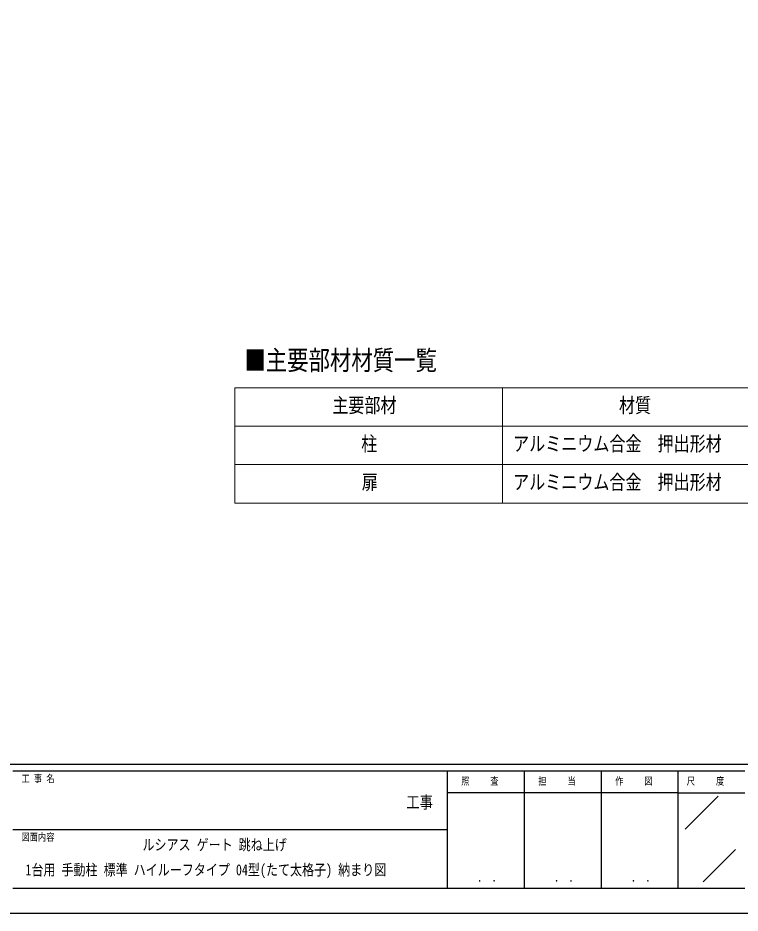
# Model space of a CAD drawing. Units: millimetres, scale not verified. Extents: x -8410 to 8410, y -5940 to 5940.
# Drawn here: x 21 to 4342, y -5940 to -581 of the extents above; entities that cross this region are included whole.
import ezdxf
from ezdxf.enums import TextEntityAlignment as Align

# ---------------------------------------------------------------- set-up
doc = ezdxf.new("R2010")
doc.units = ezdxf.units.MM
doc.header["$LTSCALE"] = 30
doc.layers.add('0-1_TABLE1', color=7, linetype='Continuous', lineweight=18)
doc.layers.add('0-2_USER1', color=3, linetype='Continuous')
doc.layers.add('0-6_YKK_ZWAK', color=7, linetype='Continuous')
doc.styles.add('ＭＳ ゴシック', font='')
doc.styles.get('ＭＳ ゴシック').set_extended_font_data('MS Gothic')

msp = doc.modelspace()

# ---------------------------------------------------------------- linework, layer by layer
at = {"layer": '0-1_TABLE1'}
for p, q in [((1320.07, -2795.09), (6120.07, -2795.09)), ((1320.07, -2795.09), (1320.07, -3485.09)), ((2920.07, -2795.09), (2920.07, -3485.09)), ((1320.07, -3025.09), (6120.07, -3025.09)), ((1320.07, -3255.09), (6120.07, -3255.09)), ((1320.07, -3485.09), (6120.07, -3485.09))]:
    msp.add_line(p, q, dxfattribs=at)
at = {"layer": '0-6_YKK_ZWAK'}
for p, q in [((7790.04, -5050), (-7809.96, -5050)), ((2590.04, -5090), (-9.96, -5090)), ((3050.04, -5090), (3050.04, -5790)), ((3510.04, -5090), (3510.04, -5790)), ((3970.04, -5090), (3970.04, -5790)), ((4370.04, -5090), (3970.04, -5090)), ((3970.04, -5220), (2590.04, -5220)), ((3970.04, -5220), (4370.04, -5220)), ((4014.21, -5436.58), (4210.07, -5240.72)), ((-9.96, -5440), (2590.04, -5440)), ((4121.34, -5751.98), (4313.78, -5559.54)), ((-9.96, -5790), (2590.04, -5790)), ((2590.04, -5790), (3970.04, -5790)), ((3970.04, -5790), (4370.04, -5790))]:
    msp.add_line(p, q, dxfattribs=at)
msp.add_lwpolyline([(-8410, -5940), (8410, -5940), (8410, 5940), (-8410, 5940)], close=True, dxfattribs=at)
msp.add_lwpolyline([(3970.04, -5090), (2590.04, -5090), (2590.04, -5790)], dxfattribs=at)

# ---------------------------------------------------------------- texts
at = {"layer": '0-1_TABLE1', "style": 'ＭＳ ゴシック', "width": 0.8}
for s, p in [('主要部材', (1902.47, -2970.09)), ('材質', (3617.67, -2970.09)), ('柱', (2075.27, -3200.09)), ('アルミニウム合金\u3000押出形材', (2984.07, -3200.09)), ('扉', (2078.47, -3430.09)), ('アルミニウム合金\u3000押出形材', (2984.07, -3430.09))]:
    msp.add_text(s, height=87.98, dxfattribs=at).set_placement(p, align=Align.BOTTOM_LEFT)
at = {"layer": '0-2_USER1', "style": 'ＭＳ ゴシック', "width": 0.8}
for s, height, p in [('■主要部材材質一覧', 117.3, (1376.18, -2723.94)), ('ルシアス ゲート 跳ね上げ', 65.98, (766.33, -5583.72)), ('1台用 手動柱 標準 ハイルーフタイプ 04型(たて太格子) 納まり図', 65.98, (66.01, -5733.72))]:
    msp.add_text(s, height=height, dxfattribs=at).set_placement(p, align=Align.BOTTOM_LEFT)
at = {"layer": '0-6_YKK_ZWAK', "style": 'ＭＳ ゴシック', "width": 0.8}
for s, height, p in [('工 事 名', 43.99, (42.54, -5170)), ('照     査', 43.99, (2672.84, -5185)), ('担     当', 43.99, (3134.44, -5185)), ('作     図', 43.99, (3594.44, -5185)), ('尺     度', 43.99, (4022.84, -5185)), ('工事', 73.31, (2344.67, -5334.93)), ('図面内容', 43.99, (42.54, -5520)), ('． ．', 51.83, (2770, -5768.7)), ('． ．', 51.83, (3230, -5768.7)), ('． ．', 51.83, (3690, -5768.7))]:
    msp.add_text(s, height=height, dxfattribs=at).set_placement(p, align=Align.BOTTOM_LEFT)

doc.saveas('drawing.dxf')
